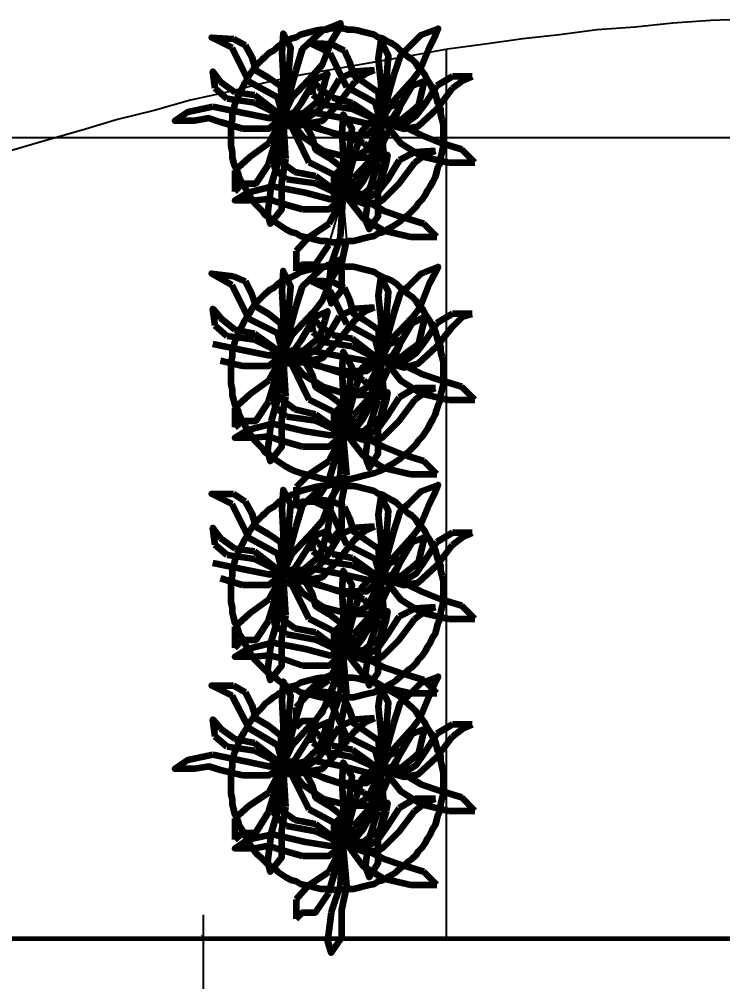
# Model space of a CAD drawing. Header units: millimetres. Extents: x 2273 to 2522, y 1034 to 1187.
# Drawn here: x 2486.385 to 2487.972, y 1097.873 to 1100.044 of the extents above; entities that cross this region are included whole.
import ezdxf

# ---------------------------------------------------------------- set-up
doc = ezdxf.new("R2010")
doc.units = ezdxf.units.MM
doc.linetypes.add('DASHED', pattern=[19.05, 12.7, -6.35])
doc.layers.add('COTA', color=8, linetype='Continuous')
doc.layers.add('LAYER8', color=8, linetype='Continuous')
doc.layers.add('PAREDES', color=4, linetype='Continuous', lineweight=100)
doc.styles.add('Romans', font='romans.shx')
doc.dimstyles.new('COTA50', dxfattribs={"dimtxt": 0.17, "dimasz": 0.01, "dimexe": 0.05, "dimexo": 0.95, "dimgap": 0.1, "dimtad": 1, "dimzin": 4, "dimdsep": 46, "dimtxsty": 'Romans', "dimblk": 'ARCHTICK', "dimcen": -0.3, "dimdle": 0.05, "dimse1": 1, "dimse2": 1, "dimclrd": 2, "dimclre": 3, "dimclrt": 3, "dimadec": 0, "dimazin": 0, "dimtfac": 1, "dimtix": 1, "dimtmove": 2, "dimatfit": 1, "dimldrblk": 'USERTICK', "dimfxl": 0.05, "dimtolj": 1, "dimtzin": 4, "dimlwd": -1, "dimarcsym": 0})

# ---------------------------------------------------------------- blocks, each defined once
blk = doc.blocks.new('JYUT')
at = {"layer": 'PAREDES', "color": 0, "linetype": 'Continuous'}
for points in [[(74.6387, 144.4333), (74.6534, 144.4804), (74.6681, 144.4951), (74.7005, 144.5245), (74.7387, 144.5392), (74.7358, 144.5275), (74.7181, 144.498), (74.6975, 144.4451), (74.677, 144.4216)], [(74.7299, 144.5275), (74.7181, 144.5275), (74.7064, 144.5245), (74.6946, 144.5245), (74.6828, 144.5216), (74.6711, 144.5186), (74.6593, 144.5157), (74.6475, 144.5127), (74.6387, 144.5069), (74.627, 144.5039), (74.6152, 144.498), (74.6064, 144.4922), (74.5975, 144.4863), (74.5887, 144.4775), (74.577, 144.4716), (74.5681, 144.4627), (74.5623, 144.4569), (74.5534, 144.448), (74.5446, 144.4392), (74.5387, 144.4304), (74.5328, 144.4216), (74.527, 144.4098), (74.5211, 144.401), (74.5152, 144.3892), (74.5093, 144.3804), (74.5064, 144.3686), (74.5005, 144.3569), (74.4975, 144.3451), (74.4946, 144.3333), (74.4946, 144.3216), (74.4917, 144.3098), (74.4917, 144.298), (74.4917, 144.2863), (74.4917, 144.2745), (74.4917, 144.2627), (74.4946, 144.248), (74.4946, 144.2363), (74.4975, 144.2245), (74.5005, 144.2157), (74.5064, 144.2039), (74.5093, 144.1922), (74.5152, 144.1804), (74.5211, 144.1716), (74.527, 144.1627), (74.5328, 144.151), (74.5387, 144.1422), (74.5446, 144.1333), (74.5534, 144.1245), (74.5623, 144.1157), (74.5681, 144.1069), (74.577, 144.101), (74.5887, 144.0922), (74.5975, 144.0863), (74.6064, 144.0804), (74.6152, 144.0745), (74.627, 144.0686), (74.6387, 144.0657), (74.6475, 144.0598), (74.6593, 144.0569), (74.6711, 144.0539), (74.6828, 144.051), (74.6946, 144.048), (74.7064, 144.048), (74.7181, 144.0451), (74.7299, 144.0451), (74.7446, 144.0451), (74.7564, 144.048), (74.7681, 144.048), (74.7799, 144.051), (74.7917, 144.0539), (74.8034, 144.0569), (74.8152, 144.0598), (74.824, 144.0657), (74.8358, 144.0686), (74.8446, 144.0745), (74.8564, 144.0804), (74.8652, 144.0863), (74.874, 144.0922), (74.8828, 144.101), (74.8917, 144.1069), (74.9005, 144.1157), (74.9093, 144.1245), (74.9152, 144.1333), (74.924, 144.1422), (74.9299, 144.151), (74.9358, 144.1627), (74.9417, 144.1716), (74.9475, 144.1804), (74.9534, 144.1922), (74.9564, 144.2039), (74.9593, 144.2157), (74.9652, 144.2245), (74.9652, 144.2363), (74.9681, 144.248), (74.9711, 144.2627), (74.9711, 144.2745), (74.9711, 144.2863), (74.9711, 144.298), (74.9711, 144.3098), (74.9681, 144.3216), (74.9652, 144.3333), (74.9652, 144.3451), (74.9593, 144.3569), (74.9564, 144.3686), (74.9534, 144.3804), (74.9475, 144.3892), (74.9417, 144.401), (74.9358, 144.4098), (74.9299, 144.4216), (74.924, 144.4304), (74.9152, 144.4392), (74.9093, 144.448), (74.9005, 144.4569), (74.8917, 144.4627), (74.8828, 144.4716), (74.874, 144.4775), (74.8652, 144.4863), (74.8564, 144.4922), (74.8446, 144.498), (74.8358, 144.5039), (74.824, 144.5069), (74.8152, 144.5127), (74.8034, 144.5157), (74.7917, 144.5186), (74.7799, 144.5216), (74.7681, 144.5245), (74.7564, 144.5245), (74.7446, 144.5275), (74.7299, 144.5275)], [(74.6211, 144.4127), (74.627, 144.4833), (74.6093, 144.5157), (74.6064, 144.4745), (74.6093, 144.4157)], [(74.8593, 144.4216), (74.874, 144.4657), (74.8917, 144.4833), (74.9211, 144.5127), (74.9593, 144.5275), (74.9534, 144.5127), (74.9387, 144.4833), (74.9181, 144.4333), (74.9005, 144.4098)], [(74.4946, 144.4833), (74.4475, 144.5069), (74.4975, 144.5039)], [(74.4975, 144.5039), (74.524, 144.4892)], [(74.7152, 144.4716), (74.6681, 144.4951), (74.7181, 144.4922)], [(74.8417, 144.401), (74.8475, 144.4657), (74.8299, 144.501), (74.824, 144.4598), (74.8299, 144.401)], [(74.5328, 144.4069), (74.4946, 144.4833)], [(74.524, 144.4892), (74.5387, 144.4627), (74.5475, 144.4333), (74.577, 144.4157)], [(74.7181, 144.4922), (74.7475, 144.4775)], [(74.7475, 144.4775), (74.7593, 144.451), (74.7681, 144.4216), (74.7946, 144.4039)], [(74.7534, 144.3951), (74.7152, 144.4716)], [(74.4564, 144.3922), (74.4505, 144.4304), (74.4681, 144.4069)], [(74.6093, 144.3275), (74.6387, 144.4333)], [(74.7711, 144.4304), (74.7358, 144.4127)], [(74.8152, 144.4333), (74.7711, 144.4304)], [(74.7946, 144.4245), (74.8152, 144.4333)], [(74.4681, 144.4069), (74.5005, 144.3833)], [(74.5446, 144.3775), (74.6093, 144.3275), (74.5975, 144.3716), (74.5328, 144.4069)], [(74.577, 144.4157), (74.6034, 144.398)], [(74.6093, 144.4157), (74.6093, 144.3275), (74.6211, 144.4127)], [(74.6093, 144.3275), (74.6358, 144.3392), (74.6505, 144.3598), (74.6828, 144.4127)], [(74.7034, 144.4069), (74.6917, 144.3657), (74.674, 144.351), (74.6564, 144.3363), (74.6093, 144.3275), (74.6623, 144.3127), (74.6975, 144.3186), (74.7358, 144.3598), (74.7711, 144.4069)], [(74.7358, 144.4127), (74.7093, 144.3686), (74.6887, 144.3422), (74.6564, 144.3186), (74.6211, 144.3245), (74.6534, 144.2833), (74.7005, 144.251)], [(74.677, 144.4216), (74.6299, 144.3716)], [(74.677, 144.3775), (74.6711, 144.4157), (74.6887, 144.3951)], [(74.6828, 144.4127), (74.7093, 144.4245), (74.7034, 144.4069)], [(74.7711, 144.4069), (74.7946, 144.4245)], [(74.8299, 144.3157), (74.8593, 144.4216)], [(74.9005, 144.4098), (74.8534, 144.3569)], [(74.9005, 144.398), (74.9299, 144.4098), (74.924, 144.3922)], [(74.9917, 144.4186), (74.9564, 144.398)], [(75.0358, 144.4186), (74.9917, 144.4186)], [(74.9917, 144.3922), (75.0152, 144.4098)], [(75.0152, 144.4098), (75.0358, 144.4186)], [(74.4828, 144.3686), (74.4564, 144.3922)], [(74.6034, 144.398), (74.6093, 144.3275), (74.6299, 144.3716)], [(74.6887, 144.3951), (74.7211, 144.3716)], [(74.7652, 144.3598), (74.8299, 144.3157), (74.8181, 144.3598), (74.7534, 144.3951)], [(74.7946, 144.4039), (74.824, 144.3833)], [(74.8299, 144.401), (74.8299, 144.3157), (74.8417, 144.401)], [(74.8299, 144.3157), (74.8564, 144.3245), (74.8711, 144.348), (74.9005, 144.398)], [(74.924, 144.3922), (74.9152, 144.3539), (74.8946, 144.3363), (74.877, 144.3216), (74.8299, 144.3157), (74.8828, 144.301), (74.9152, 144.3069), (74.9564, 144.3451), (74.9917, 144.3922)], [(74.9564, 144.398), (74.9299, 144.3569), (74.9093, 144.3304), (74.877, 144.3069), (74.8417, 144.3098), (74.874, 144.2686), (74.9211, 144.2392)], [(74.8858, 144.3922), (74.8858, 144.3922)], [(74.5446, 144.3598), (74.4828, 144.3686)], [(74.5005, 144.3833), (74.5446, 144.3775)], [(74.7034, 144.3539), (74.677, 144.3775)], [(74.7211, 144.3716), (74.7652, 144.3598)], [(74.824, 144.3833), (74.8299, 144.3157), (74.8534, 144.3569)], [(74.4681, 144.3157), (74.4417, 144.3245), (74.4093, 144.3186), (74.3652, 144.3186), (74.3946, 144.3392), (74.4505, 144.351)], [(74.4005, 144.3451), (74.4005, 144.3451)], [(74.4505, 144.351), (74.524, 144.3363)], [(74.524, 144.3363), (74.5799, 144.3245), (74.6093, 144.3275), (74.5446, 144.3598)], [(74.5446, 144.3539), (74.5446, 144.3539)], [(74.7652, 144.3451), (74.7034, 144.3539)], [(74.7475, 144.3245), (74.8005, 144.3127), (74.8299, 144.3157), (74.7652, 144.3451)], [(74.774, 144.2539), (74.7887, 144.298), (74.8064, 144.3157), (74.8358, 144.3451), (74.874, 144.3598), (74.8711, 144.3451), (74.8564, 144.3157), (74.8328, 144.2657), (74.8152, 144.2392)], [(74.9387, 144.3539), (74.9387, 144.3539)], [(74.5152, 144.3216), (74.5152, 144.3216)], [(74.6093, 144.3275), (74.577, 144.301), (74.5181, 144.301)], [(74.577, 144.2216), (74.6093, 144.3275)], [(74.6005, 144.2363), (74.6093, 144.3275), (74.577, 144.2686)], [(74.6299, 144.3039), (74.5828, 144.3275), (74.6328, 144.3245)], [(74.6887, 144.301), (74.6623, 144.3098), (74.6299, 144.3069), (74.5858, 144.3069), (74.6152, 144.3245), (74.6711, 144.3392)], [(74.6152, 144.2333), (74.6093, 144.3275)], [(74.6328, 144.3245), (74.6593, 144.3098)], [(74.6711, 144.3392), (74.7475, 144.3245)], [(74.7564, 144.2333), (74.7652, 144.301), (74.7446, 144.3333), (74.7417, 144.2922), (74.7446, 144.2333)], [(74.8475, 144.3245), (74.8475, 144.3245)], [(74.9093, 144.3392), (74.9093, 144.3392)], [(74.5181, 144.301), (74.4681, 144.3157)], [(74.6681, 144.2245), (74.6299, 144.3039)], [(74.6593, 144.3098), (74.674, 144.2833), (74.6828, 144.2539), (74.7123, 144.2363)], [(74.7446, 144.2833), (74.7005, 144.298), (74.6681, 144.3127)], [(74.7387, 144.2863), (74.6887, 144.301)], [(74.8299, 144.3157), (74.7975, 144.2863), (74.7387, 144.2863)], [(74.8005, 144.2098), (74.8299, 144.3157)], [(74.824, 144.2245), (74.8299, 144.3157), (74.8005, 144.2539)], [(74.8387, 144.2216), (74.8299, 144.3157)], [(74.9652, 144.2686), (74.9211, 144.2863), (74.8917, 144.301)], [(74.9328, 144.3186), (74.9328, 144.3186)], [(74.7917, 144.2686), (74.7446, 144.2833)], [(74.577, 144.2686), (74.5328, 144.2363)], [(74.8211, 144.2363), (74.7917, 144.2686)], [(75.0123, 144.2539), (74.9652, 144.2686)], [(74.5328, 144.2363), (74.5005, 144.2069)], [(74.5828, 144.1745), (74.574, 144.1098), (74.5799, 144.0863), (74.6064, 144.1186), (74.6064, 144.1804), (74.6152, 144.2333)], [(74.6005, 144.2363), (74.5828, 144.1745)], [(74.5917, 144.2098), (74.5858, 144.248), (74.6034, 144.2275)], [(74.7005, 144.251), (74.7593, 144.2363)], [(74.7123, 144.2363), (74.7387, 144.2157)], [(74.7358, 144.2333), (74.7358, 144.2333)], [(74.7446, 144.148), (74.774, 144.2539)], [(74.7446, 144.2333), (74.7446, 144.148), (74.7564, 144.2333)], [(74.8005, 144.2539), (74.7534, 144.2245)], [(74.7593, 144.2363), (74.8211, 144.2363)], [(74.8152, 144.2392), (74.7681, 144.1892)], [(74.8181, 144.2304), (74.8446, 144.2422), (74.8417, 144.2245)], [(74.9064, 144.248), (74.8711, 144.2304)], [(74.9534, 144.251), (74.9064, 144.248)], [(74.9064, 144.2245), (74.9299, 144.2422)], [(74.9211, 144.2392), (74.9828, 144.2245)], [(74.9299, 144.2422), (74.9534, 144.251)], [(74.9623, 144.2392), (74.9623, 144.2392)], [(75.0417, 144.2245), (75.0123, 144.2539)], [(74.5005, 144.1598), (74.5181, 144.1775), (74.5475, 144.1775), (74.577, 144.2216)], [(74.527, 144.2275), (74.527, 144.2275)], [(74.6034, 144.2275), (74.6358, 144.2039)], [(74.6828, 144.1951), (74.7446, 144.148), (74.7328, 144.1922), (74.6681, 144.2245)], [(74.7534, 144.2245), (74.724, 144.1951)], [(74.7387, 144.2157), (74.7446, 144.148), (74.7681, 144.1892)], [(74.7446, 144.148), (74.7711, 144.1569), (74.7887, 144.1804), (74.8181, 144.2304)], [(74.8417, 144.2245), (74.8299, 144.1833), (74.8093, 144.1686), (74.7917, 144.1539), (74.7446, 144.148), (74.7975, 144.1304), (74.8328, 144.1392), (74.8711, 144.1775), (74.9064, 144.2245)], [(74.8711, 144.2304), (74.8446, 144.1863), (74.824, 144.1598), (74.7946, 144.1392), (74.7564, 144.1422), (74.7887, 144.101), (74.8358, 144.0716)], [(74.7917, 144.2186), (74.7917, 144.2186)], [(74.8034, 144.1627), (74.7946, 144.0951), (74.8034, 144.0745), (74.824, 144.1039), (74.824, 144.1657), (74.8387, 144.2216)], [(74.824, 144.2245), (74.8034, 144.1627)], [(74.8593, 144.2245), (74.8593, 144.2245)], [(74.9828, 144.2245), (75.0417, 144.2245)], [(74.5005, 144.2069), (74.5005, 144.1598)], [(74.5505, 144.2069), (74.5505, 144.2069)], [(74.6181, 144.1863), (74.5917, 144.2098)], [(74.6211, 144.1951), (74.6211, 144.1951)], [(74.6358, 144.2039), (74.6828, 144.1951)], [(74.677, 144.1951), (74.677, 144.1951)], [(74.724, 144.148), (74.7387, 144.1627), (74.7681, 144.1627), (74.8005, 144.2098)], [(74.724, 144.1951), (74.724, 144.148)], [(74.6034, 144.1333), (74.577, 144.1422), (74.5446, 144.1392), (74.5005, 144.1392), (74.5299, 144.1569), (74.5858, 144.1716)], [(74.5152, 144.1804), (74.5152, 144.1804)], [(74.5858, 144.1716), (74.6593, 144.1569)], [(74.6828, 144.1775), (74.6181, 144.1863)], [(74.6593, 144.1569), (74.7152, 144.1422), (74.7446, 144.148), (74.6828, 144.1775)], [(74.7446, 144.148), (74.7123, 144.1186), (74.6534, 144.1186)], [(74.7387, 144.0569), (74.7446, 144.148), (74.7123, 144.0863)], [(74.6534, 144.1186), (74.6034, 144.1333)], [(74.8799, 144.101), (74.8358, 144.1157), (74.8064, 144.1333)], [(74.7123, 144.0863), (74.6681, 144.0569)], [(74.927, 144.0863), (74.8799, 144.101)], [(74.9564, 144.0569), (74.927, 144.0863)], [(74.8358, 144.0716), (74.8975, 144.0569)], [(74.8564, 144.0804), (74.8564, 144.0804)], [(74.6681, 144.0569), (74.6387, 144.0245)], [(74.6387, 143.9804), (74.6534, 143.9951), (74.6828, 143.9951), (74.7123, 144.0392)], [(74.7181, 143.9951), (74.7093, 143.9304), (74.7181, 143.9069), (74.7417, 143.9363), (74.7417, 143.998), (74.7534, 144.051)], [(74.7387, 144.0569), (74.7181, 143.9951)], [(74.8975, 144.0569), (74.9564, 144.0569)], [(74.6387, 144.0245), (74.6387, 143.9804)], [(74.6387, 143.901), (74.6534, 143.9451), (74.6681, 143.9598), (74.7005, 143.9892), (74.7387, 144.0069), (74.7358, 143.9922), (74.7181, 143.9627), (74.6975, 143.9127), (74.677, 143.8863)], [(74.4946, 143.948), (74.4475, 143.9745), (74.4975, 143.9686)], [(74.7299, 143.9892), (74.7181, 143.9892), (74.7064, 143.9892), (74.6946, 143.9892), (74.6828, 143.9863), (74.6711, 143.9833), (74.6593, 143.9804), (74.6475, 143.9775), (74.6387, 143.9716), (74.627, 143.9657), (74.6152, 143.9627), (74.6064, 143.9569), (74.5975, 143.951), (74.5887, 143.9422), (74.577, 143.9363), (74.5681, 143.9275), (74.5623, 143.9216), (74.5534, 143.9127), (74.5446, 143.9039), (74.5387, 143.8951), (74.5328, 143.8833), (74.527, 143.8745), (74.5211, 143.8657), (74.5152, 143.8539), (74.5093, 143.8451), (74.5064, 143.8333), (74.5005, 143.8216), (74.4975, 143.8098), (74.4946, 143.798), (74.4946, 143.7863), (74.4917, 143.7745), (74.4917, 143.7627), (74.4917, 143.751), (74.4917, 143.7392), (74.4917, 143.7245), (74.4946, 143.7127), (74.4946, 143.701), (74.4975, 143.6892), (74.5005, 143.6775), (74.5064, 143.6686), (74.5093, 143.6569), (74.5152, 143.6451), (74.5211, 143.6363), (74.527, 143.6245), (74.5328, 143.6157), (74.5387, 143.6069), (74.5446, 143.598), (74.5534, 143.5892), (74.5623, 143.5804), (74.5681, 143.5716), (74.577, 143.5657), (74.5887, 143.5569), (74.5975, 143.551), (74.6064, 143.5451), (74.6152, 143.5392), (74.627, 143.5333), (74.6387, 143.5275), (74.6475, 143.5245), (74.6593, 143.5216), (74.6711, 143.5186), (74.6828, 143.5157), (74.6946, 143.5127), (74.7064, 143.5098), (74.7181, 143.5098), (74.7299, 143.5098), (74.7446, 143.5098), (74.7564, 143.5098), (74.7681, 143.5127), (74.7799, 143.5157), (74.7917, 143.5186), (74.8034, 143.5216), (74.8152, 143.5245), (74.824, 143.5275), (74.8358, 143.5333), (74.8446, 143.5392), (74.8564, 143.5451), (74.8652, 143.551), (74.874, 143.5569), (74.8828, 143.5657), (74.8917, 143.5716), (74.9005, 143.5804), (74.9093, 143.5892), (74.9152, 143.598), (74.924, 143.6069), (74.9299, 143.6157), (74.9358, 143.6245), (74.9417, 143.6363), (74.9475, 143.6451), (74.9534, 143.6569), (74.9564, 143.6686), (74.9593, 143.6775), (74.9652, 143.6892), (74.9652, 143.701), (74.9681, 143.7127), (74.9711, 143.7245), (74.9711, 143.7392), (74.9711, 143.751), (74.9711, 143.7627), (74.9711, 143.7745), (74.9681, 143.7863), (74.9652, 143.798), (74.9652, 143.8098), (74.9593, 143.8216), (74.9564, 143.8333), (74.9534, 143.8451), (74.9475, 143.8539), (74.9417, 143.8657), (74.9358, 143.8745), (74.9299, 143.8833), (74.924, 143.8951), (74.9152, 143.9039), (74.9093, 143.9127), (74.9005, 143.9216), (74.8917, 143.9275), (74.8828, 143.9363), (74.874, 143.9422), (74.8652, 143.951), (74.8564, 143.9569), (74.8446, 143.9627), (74.8358, 143.9657), (74.824, 143.9716), (74.8152, 143.9775), (74.8034, 143.9804), (74.7917, 143.9833), (74.7799, 143.9863), (74.7681, 143.9892), (74.7564, 143.9892), (74.7446, 143.9892), (74.7299, 143.9892)], [(74.6211, 143.8775), (74.627, 143.9451), (74.6093, 143.9804), (74.6064, 143.9363), (74.6093, 143.8804)], [(74.8593, 143.8833), (74.874, 143.9304), (74.8917, 143.9451), (74.9211, 143.9745), (74.9593, 143.9892), (74.9534, 143.9775), (74.9387, 143.951), (74.9181, 143.898), (74.9005, 143.8745)], [(74.4975, 143.9686), (74.524, 143.9569)], [(74.524, 143.9569), (74.5387, 143.9275), (74.5475, 143.901), (74.577, 143.8833)], [(74.7152, 143.9363), (74.6681, 143.9598), (74.7181, 143.9569)], [(74.6858, 143.951), (74.6858, 143.951)], [(74.7181, 143.9569), (74.7475, 143.9422)], [(74.8417, 143.8657), (74.8475, 143.9333), (74.8299, 143.9686), (74.824, 143.9245), (74.8299, 143.8686)], [(74.5328, 143.8716), (74.4946, 143.948)], [(74.7534, 143.8598), (74.7152, 143.9363)], [(74.7475, 143.9422), (74.7593, 143.9157), (74.7681, 143.8833), (74.7946, 143.8686)], [(74.8417, 143.9157), (74.8417, 143.9157)], [(74.977, 143.9127), (74.977, 143.9127)], [(74.4564, 143.8569), (74.4505, 143.8951), (74.4681, 143.8745)], [(74.6093, 143.7922), (74.6387, 143.901)], [(74.677, 143.8863), (74.6299, 143.8363)], [(74.6828, 143.8775), (74.7093, 143.8892), (74.7034, 143.8686)], [(74.7711, 143.8951), (74.7358, 143.8775)], [(74.8152, 143.898), (74.7711, 143.8951)], [(74.7711, 143.8686), (74.7946, 143.8892)], [(74.7946, 143.8892), (74.8152, 143.898)], [(74.9093, 143.9039), (74.9093, 143.9039)], [(74.4681, 143.8745), (74.5005, 143.848)], [(74.5446, 143.8392), (74.6093, 143.7922), (74.5975, 143.8392), (74.5328, 143.8716)], [(74.577, 143.8833), (74.6034, 143.8627)], [(74.6093, 143.8804), (74.6093, 143.7922), (74.6211, 143.8775)], [(74.6093, 143.7922), (74.6358, 143.8039), (74.6505, 143.8245), (74.6828, 143.8775)], [(74.7034, 143.8686), (74.6917, 143.8304), (74.674, 143.8157), (74.6564, 143.801), (74.6093, 143.7922), (74.6623, 143.7775), (74.6975, 143.7833), (74.7358, 143.8245), (74.7711, 143.8686)], [(74.7358, 143.8775), (74.7093, 143.8333), (74.6887, 143.8069), (74.6564, 143.7833), (74.6211, 143.7863), (74.6534, 143.748), (74.7005, 143.7186)], [(74.6328, 143.8686), (74.6328, 143.8686)], [(74.677, 143.8422), (74.6711, 143.8804), (74.6887, 143.8598)], [(74.7358, 143.8804), (74.7358, 143.8804)], [(74.7946, 143.8686), (74.824, 143.848)], [(74.8299, 143.7775), (74.8593, 143.8833)], [(74.8299, 143.8686), (74.8299, 143.7775), (74.8417, 143.8657)], [(74.9005, 143.8745), (74.8534, 143.8245)], [(74.9005, 143.8627), (74.9299, 143.8775), (74.924, 143.8539)], [(74.9211, 143.8686), (74.9211, 143.8686)], [(74.9917, 143.8833), (74.9564, 143.8627)], [(75.0358, 143.8833), (74.9917, 143.8833)], [(74.9917, 143.8539), (75.0152, 143.8775)], [(75.0152, 143.8775), (75.0358, 143.8833)], [(74.4828, 143.8333), (74.4564, 143.8569)], [(74.5005, 143.848), (74.5446, 143.8392)], [(74.5681, 143.8598), (74.5681, 143.8598)], [(74.6034, 143.8627), (74.6093, 143.7922), (74.6299, 143.8363)], [(74.7034, 143.8186), (74.677, 143.8422)], [(74.6887, 143.8598), (74.7211, 143.8363)], [(74.7652, 143.8275), (74.8299, 143.7775), (74.8181, 143.8245), (74.7534, 143.8598)], [(74.824, 143.848), (74.8299, 143.7775), (74.8534, 143.8245)], [(74.8299, 143.7775), (74.8564, 143.7892), (74.8711, 143.8127), (74.9005, 143.8627)], [(74.924, 143.8539), (74.9152, 143.8157), (74.8946, 143.801), (74.877, 143.7863), (74.8299, 143.7775), (74.8828, 143.7627), (74.9152, 143.7716), (74.9564, 143.8098), (74.9917, 143.8539)], [(74.9564, 143.8627), (74.9299, 143.8216), (74.9093, 143.7951), (74.877, 143.7716), (74.8417, 143.7745), (74.874, 143.7333), (74.9211, 143.7039)], [(74.5446, 143.8245), (74.4828, 143.8333)], [(74.524, 143.801), (74.5799, 143.7892), (74.6093, 143.7922), (74.5446, 143.8245)], [(74.5328, 143.8304), (74.5328, 143.8304)], [(74.7211, 143.8363), (74.7652, 143.8275)], [(74.774, 143.7186), (74.7887, 143.7627), (74.8064, 143.7775), (74.8358, 143.8098), (74.874, 143.8245), (74.8711, 143.8098), (74.8564, 143.7804), (74.8328, 143.7304), (74.8152, 143.7069)], [(74.8652, 143.8363), (74.8652, 143.8363)], [(74.4505, 143.8157), (74.524, 143.801)], [(74.6887, 143.7657), (74.6623, 143.7745), (74.6299, 143.7716), (74.5858, 143.7716), (74.6152, 143.7892), (74.6711, 143.801)], [(74.6711, 143.801), (74.7475, 143.7863)], [(74.7652, 143.8098), (74.7034, 143.8186)], [(74.7475, 143.7863), (74.8005, 143.7775), (74.8299, 143.7775), (74.7652, 143.8098)], [(74.5181, 143.7657), (74.4681, 143.7775)], [(74.6093, 143.7922), (74.577, 143.7657), (74.5181, 143.7657)], [(74.577, 143.6863), (74.6093, 143.7922)], [(74.6005, 143.7039), (74.6093, 143.7922), (74.577, 143.7333)], [(74.6299, 143.7686), (74.5828, 143.7922), (74.6328, 143.7892)], [(74.6152, 143.698), (74.6093, 143.7922)], [(74.6328, 143.7892), (74.6593, 143.7745)], [(74.7446, 143.748), (74.7005, 143.7627), (74.6681, 143.7775)], [(74.8299, 143.7775), (74.7975, 143.7539), (74.7387, 143.7539)], [(74.7564, 143.698), (74.7652, 143.7627), (74.7446, 143.798), (74.7417, 143.7569), (74.7446, 143.698)], [(74.8005, 143.6716), (74.8299, 143.7775)], [(74.824, 143.6892), (74.8299, 143.7775), (74.8005, 143.7186)], [(74.8387, 143.6863), (74.8299, 143.7775)], [(74.5387, 143.7569), (74.5387, 143.7569)], [(74.6681, 143.6892), (74.6299, 143.7686)], [(74.6593, 143.7745), (74.674, 143.748), (74.6828, 143.7186), (74.7123, 143.701)], [(74.7387, 143.7539), (74.6887, 143.7657)], [(74.9652, 143.7333), (74.9211, 143.748), (74.8917, 143.7627)], [(74.6975, 143.7539), (74.6975, 143.7539)], [(74.7917, 143.7333), (74.7446, 143.748)], [(74.577, 143.7333), (74.5328, 143.701)], [(74.5917, 143.6745), (74.5858, 143.7127), (74.6034, 143.6922)], [(74.7005, 143.7186), (74.7593, 143.701)], [(74.7446, 143.6127), (74.774, 143.7186)], [(74.7505, 143.7186), (74.7505, 143.7186)], [(74.8005, 143.7186), (74.7534, 143.6892)], [(74.8211, 143.701), (74.7917, 143.7333)], [(74.9064, 143.7157), (74.8711, 143.6951)], [(74.9534, 143.7157), (74.9064, 143.7157)], [(74.9299, 143.7069), (74.9534, 143.7157)], [(75.0123, 143.7186), (74.9652, 143.7333)], [(75.0417, 143.6892), (75.0123, 143.7186)], [(74.5328, 143.701), (74.5005, 143.6716)], [(74.5828, 143.6422), (74.574, 143.5745), (74.5799, 143.551), (74.6064, 143.5833), (74.6064, 143.6451), (74.6152, 143.698)], [(74.6005, 143.7039), (74.5828, 143.6422)], [(74.6034, 143.6922), (74.6358, 143.6686)], [(74.6946, 143.7039), (74.6946, 143.7039)], [(74.7123, 143.701), (74.7387, 143.6804)], [(74.7446, 143.698), (74.7446, 143.6127), (74.7564, 143.698)], [(74.7446, 143.6127), (74.7711, 143.6216), (74.7887, 143.6451), (74.8181, 143.6951)], [(74.8711, 143.6951), (74.8446, 143.6539), (74.824, 143.6245), (74.7946, 143.6039), (74.7564, 143.6069), (74.7887, 143.5657), (74.8358, 143.5363)], [(74.7593, 143.701), (74.8211, 143.701)], [(74.8152, 143.7069), (74.7681, 143.6539)], [(74.8181, 143.6951), (74.8446, 143.7069), (74.8417, 143.6892)], [(74.9064, 143.6892), (74.9299, 143.7069)], [(74.9211, 143.7039), (74.9828, 143.6892)], [(74.5005, 143.6275), (74.5181, 143.6422), (74.5475, 143.6422), (74.577, 143.6863)], [(74.5005, 143.6716), (74.5005, 143.6275)], [(74.6181, 143.651), (74.5917, 143.6745)], [(74.6358, 143.6686), (74.6828, 143.6569)], [(74.6828, 143.6569), (74.7446, 143.6127), (74.7328, 143.6569), (74.6681, 143.6892)], [(74.7534, 143.6892), (74.724, 143.6569)], [(74.724, 143.6127), (74.7387, 143.6275), (74.7681, 143.6275), (74.8005, 143.6716)], [(74.7387, 143.6804), (74.7446, 143.6127), (74.7681, 143.6539)], [(74.8417, 143.6892), (74.8299, 143.651), (74.8093, 143.6333), (74.7917, 143.6186), (74.7446, 143.6127), (74.7975, 143.598), (74.8328, 143.6039), (74.8711, 143.6422), (74.9064, 143.6892)], [(74.8034, 143.6275), (74.7946, 143.5598), (74.8034, 143.5363), (74.824, 143.5686), (74.824, 143.6304), (74.8387, 143.6863)], [(74.824, 143.6892), (74.8034, 143.6275)], [(74.9828, 143.6892), (75.0417, 143.6892)], [(74.6828, 143.6422), (74.6181, 143.651)], [(74.724, 143.6569), (74.724, 143.6127)], [(74.6034, 143.598), (74.577, 143.6069), (74.5446, 143.6039), (74.5005, 143.6039), (74.5299, 143.6216), (74.5858, 143.6363)], [(74.5858, 143.6363), (74.6593, 143.6186)], [(74.6593, 143.6186), (74.7152, 143.6098), (74.7446, 143.6127), (74.6828, 143.6422)], [(74.6652, 143.6392), (74.6652, 143.6392)], [(74.7446, 143.6127), (74.7123, 143.5833), (74.6534, 143.5833)], [(74.6887, 143.6186), (74.6887, 143.6186)], [(74.7123, 143.5069), (74.7446, 143.6127)], [(74.7387, 143.5216), (74.7446, 143.6127), (74.7123, 143.551)], [(74.7534, 143.5186), (74.7446, 143.6127)], [(74.5387, 143.5892), (74.5387, 143.5892)], [(74.5475, 143.5951), (74.5475, 143.5951)], [(74.6534, 143.5833), (74.6034, 143.598)], [(74.8799, 143.5657), (74.8358, 143.5833), (74.8064, 143.598)], [(74.927, 143.551), (74.8799, 143.5657)], [(74.7123, 143.551), (74.6681, 143.5216)], [(74.6828, 143.5451), (74.6828, 143.5451)], [(74.7505, 143.5539), (74.7505, 143.5539)], [(74.9564, 143.5216), (74.927, 143.551)], [(74.6681, 143.5216), (74.6387, 143.4922)], [(74.7181, 143.4598), (74.7093, 143.3922), (74.7181, 143.3716), (74.7417, 143.401), (74.7417, 143.4627), (74.7534, 143.5186)], [(74.7387, 143.5216), (74.7181, 143.4598)], [(74.8358, 143.5363), (74.8975, 143.5216)], [(74.8975, 143.5216), (74.9564, 143.5216)], [(74.7299, 143.498), (74.7181, 143.498), (74.7064, 143.4951), (74.6946, 143.4951), (74.6828, 143.4922), (74.6711, 143.4892), (74.6593, 143.4863), (74.6475, 143.4833), (74.6387, 143.4775), (74.627, 143.4745), (74.6152, 143.4686), (74.6064, 143.4627), (74.5975, 143.4569), (74.5887, 143.448), (74.577, 143.4422), (74.5681, 143.4333), (74.5623, 143.4275), (74.5534, 143.4186), (74.5446, 143.4098), (74.5387, 143.401), (74.5328, 143.3922), (74.527, 143.3804), (74.5211, 143.3716), (74.5152, 143.3598), (74.5093, 143.351), (74.5064, 143.3392), (74.5005, 143.3275), (74.4975, 143.3157), (74.4946, 143.3039), (74.4946, 143.2922), (74.4917, 143.2804), (74.4917, 143.2686), (74.4917, 143.2569), (74.4917, 143.2451), (74.4917, 143.2333), (74.4946, 143.2216), (74.4946, 143.2098), (74.4975, 143.198), (74.5005, 143.1863), (74.5064, 143.1745), (74.5093, 143.1627), (74.5152, 143.1539), (74.5211, 143.1422), (74.527, 143.1333), (74.5328, 143.1216), (74.5387, 143.1127), (74.5446, 143.1039), (74.5534, 143.0951), (74.5623, 143.0863), (74.5681, 143.0804), (74.577, 143.0716), (74.5887, 143.0657), (74.5975, 143.0569), (74.6064, 143.051), (74.6152, 143.0451), (74.627, 143.0392), (74.6387, 143.0363), (74.6475, 143.0304), (74.6593, 143.0275), (74.6711, 143.0245), (74.6828, 143.0216), (74.6946, 143.0186), (74.7064, 143.0186), (74.7181, 143.0157), (74.7299, 143.0157), (74.7446, 143.0157), (74.7564, 143.0186), (74.7681, 143.0186), (74.7799, 143.0216), (74.7917, 143.0245), (74.8034, 143.0275), (74.8152, 143.0304), (74.824, 143.0363), (74.8358, 143.0392), (74.8446, 143.0451), (74.8564, 143.051), (74.8652, 143.0569), (74.874, 143.0657), (74.8828, 143.0716), (74.8917, 143.0804), (74.9005, 143.0863), (74.9093, 143.0951), (74.9152, 143.1039), (74.924, 143.1127), (74.9299, 143.1216), (74.9358, 143.1333), (74.9417, 143.1422), (74.9475, 143.1539), (74.9534, 143.1627), (74.9564, 143.1745), (74.9593, 143.1863), (74.9652, 143.198), (74.9652, 143.2098), (74.9681, 143.2216), (74.9711, 143.2333), (74.9711, 143.2451), (74.9711, 143.2569), (74.9711, 143.2686), (74.9711, 143.2804), (74.9681, 143.2922), (74.9652, 143.3039), (74.9652, 143.3157), (74.9593, 143.3275), (74.9564, 143.3392), (74.9534, 143.351), (74.9475, 143.3598), (74.9417, 143.3716), (74.9358, 143.3804), (74.9299, 143.3922), (74.924, 143.401), (74.9152, 143.4098), (74.9093, 143.4186), (74.9005, 143.4275), (74.8917, 143.4333), (74.8828, 143.4422), (74.874, 143.448), (74.8652, 143.4569), (74.8564, 143.4627), (74.8446, 143.4686), (74.8358, 143.4745), (74.824, 143.4775), (74.8152, 143.4833), (74.8034, 143.4863), (74.7917, 143.4892), (74.7799, 143.4922), (74.7681, 143.4951), (74.7564, 143.4951), (74.7446, 143.498), (74.7299, 143.498)], [(74.6387, 143.4039), (74.6534, 143.451), (74.6681, 143.4657), (74.7005, 143.4951), (74.7387, 143.5098), (74.7358, 143.498), (74.7181, 143.4686), (74.6975, 143.4157), (74.677, 143.3922)], [(74.6387, 143.4451), (74.6534, 143.4598), (74.6828, 143.4598), (74.7123, 143.5069)], [(74.8593, 143.3922), (74.874, 143.4392), (74.8917, 143.4539), (74.9211, 143.4833), (74.9593, 143.498), (74.9534, 143.4833), (74.9387, 143.4539), (74.9181, 143.4039), (74.9005, 143.3804)], [(74.4946, 143.4539), (74.4475, 143.4775), (74.4975, 143.4775)], [(74.4975, 143.4775), (74.524, 143.4598)], [(74.6211, 143.3863), (74.627, 143.4539), (74.6093, 143.4863), (74.6064, 143.4451), (74.6093, 143.3863)], [(74.6387, 143.4922), (74.6387, 143.4451)], [(74.5328, 143.3775), (74.4946, 143.4539)], [(74.524, 143.4598), (74.5387, 143.4333), (74.5475, 143.4039), (74.577, 143.3863)], [(74.7152, 143.4422), (74.6681, 143.4657), (74.7181, 143.4627)], [(74.7181, 143.4627), (74.7475, 143.448)], [(74.8417, 143.3716), (74.8475, 143.4392), (74.8299, 143.4716), (74.824, 143.4304), (74.8299, 143.3716)], [(74.7534, 143.3627), (74.7152, 143.4422)], [(74.7475, 143.448), (74.7593, 143.4216), (74.7681, 143.3922), (74.7946, 143.3745)], [(74.4564, 143.3627), (74.4505, 143.401), (74.4681, 143.3775)], [(74.4564, 143.401), (74.4564, 143.401)], [(74.577, 143.3863), (74.6034, 143.3686)], [(74.6093, 143.298), (74.6387, 143.4039)], [(74.6093, 143.3863), (74.6093, 143.298), (74.6211, 143.3863)], [(74.677, 143.3922), (74.6299, 143.3422)], [(74.677, 143.348), (74.6711, 143.3863), (74.6887, 143.3657)], [(74.6828, 143.3833), (74.7093, 143.3951), (74.7034, 143.3745)], [(74.7711, 143.401), (74.7358, 143.3833)], [(74.8152, 143.4039), (74.7711, 143.401)], [(74.7711, 143.3745), (74.7946, 143.3951)], [(74.7946, 143.3951), (74.8152, 143.4039)], [(74.8299, 143.2863), (74.8593, 143.3922)], [(74.8534, 143.401), (74.8534, 143.401)], [(74.927, 143.401), (74.927, 143.401)], [(74.9917, 143.3892), (74.9564, 143.3686)], [(75.0358, 143.3892), (74.9917, 143.3892)], [(75.0152, 143.3804), (75.0358, 143.3892)], [(74.4681, 143.3775), (74.5005, 143.3539)], [(74.5446, 143.348), (74.6093, 143.298), (74.5975, 143.3422), (74.5328, 143.3775)], [(74.6034, 143.3686), (74.6093, 143.298), (74.6299, 143.3422)], [(74.6093, 143.298), (74.6358, 143.3098), (74.6505, 143.3333), (74.6828, 143.3833)], [(74.7034, 143.3745), (74.6917, 143.3363), (74.674, 143.3216), (74.6564, 143.3069), (74.6093, 143.298), (74.6623, 143.2833), (74.6975, 143.2892), (74.7358, 143.3304), (74.7711, 143.3745)], [(74.7358, 143.3833), (74.7093, 143.3392), (74.6887, 143.3127), (74.6564, 143.2892), (74.6211, 143.2951), (74.6534, 143.2539), (74.7005, 143.2216)], [(74.6887, 143.3657), (74.7211, 143.3422)], [(74.7946, 143.3745), (74.824, 143.3539)], [(74.8299, 143.3716), (74.8299, 143.2863), (74.8417, 143.3716)], [(74.8299, 143.2863), (74.8564, 143.2951), (74.8711, 143.3186), (74.9005, 143.3686)], [(74.9564, 143.3686), (74.9299, 143.3275), (74.9093, 143.298), (74.877, 143.2775), (74.8417, 143.2804), (74.874, 143.2392), (74.9211, 143.2098)], [(74.9005, 143.3804), (74.8534, 143.3275)], [(74.9005, 143.3686), (74.9299, 143.3804), (74.924, 143.3627)], [(74.9505, 143.3804), (74.9505, 143.3804)], [(74.9917, 143.3627), (75.0152, 143.3804)], [(74.4828, 143.3392), (74.4564, 143.3627)], [(74.5005, 143.3539), (74.5446, 143.348)], [(74.7034, 143.3245), (74.677, 143.348)], [(74.7652, 143.3333), (74.8299, 143.2863), (74.8181, 143.3304), (74.7534, 143.3627)], [(74.824, 143.3539), (74.8299, 143.2863), (74.8534, 143.3275)], [(74.924, 143.3627), (74.9152, 143.3245), (74.8946, 143.3069), (74.877, 143.2922), (74.8299, 143.2863), (74.8828, 143.2716), (74.9152, 143.2775), (74.9564, 143.3157), (74.9917, 143.3627)], [(74.8799, 143.348), (74.8799, 143.348)], [(74.4505, 143.3216), (74.524, 143.3069)], [(74.5446, 143.3304), (74.4828, 143.3392)], [(74.524, 143.3069), (74.5799, 143.2951), (74.6093, 143.298), (74.5446, 143.3304)], [(74.5475, 143.3422), (74.5475, 143.3422)], [(74.7652, 143.3157), (74.7034, 143.3245)], [(74.7211, 143.3422), (74.7652, 143.3333)], [(74.774, 143.2245), (74.7887, 143.2686), (74.8064, 143.2863), (74.8358, 143.3157), (74.874, 143.3304), (74.8711, 143.3186), (74.8564, 143.2863), (74.8328, 143.2363), (74.8152, 143.2127)], [(74.6887, 143.2716), (74.6623, 143.2804), (74.6299, 143.2775), (74.5858, 143.2775), (74.6152, 143.2951), (74.6711, 143.3098)], [(74.6711, 143.3098), (74.7475, 143.2951)], [(74.7564, 143.2039), (74.7652, 143.2716), (74.7446, 143.3039), (74.7417, 143.2627), (74.7446, 143.2039)], [(74.7475, 143.2951), (74.8005, 143.2833), (74.8299, 143.2863), (74.7652, 143.3157)], [(74.5181, 143.2716), (74.4681, 143.2863)], [(74.6093, 143.298), (74.577, 143.2716), (74.5181, 143.2716)], [(74.5446, 143.2892), (74.5446, 143.2892)], [(74.577, 143.1922), (74.6093, 143.298)], [(74.6005, 143.2069), (74.6093, 143.298), (74.577, 143.2392)], [(74.6299, 143.2716), (74.5828, 143.298), (74.6328, 143.2951)], [(74.6152, 143.2039), (74.6093, 143.298)], [(74.6328, 143.2951), (74.6593, 143.2804)], [(74.6593, 143.2804), (74.674, 143.2539), (74.6828, 143.2245), (74.7123, 143.2069)], [(74.7446, 143.2539), (74.7005, 143.2686), (74.6681, 143.2833)], [(74.8299, 143.2863), (74.7975, 143.2569), (74.7387, 143.2569)], [(74.8005, 143.1804), (74.8299, 143.2863)], [(74.824, 143.1951), (74.8299, 143.2863), (74.8005, 143.2245)], [(74.8387, 143.1922), (74.8299, 143.2863)], [(74.5681, 143.2686), (74.5681, 143.2686)], [(74.6681, 143.1951), (74.6299, 143.2716)], [(74.6505, 143.2775), (74.6505, 143.2775)], [(74.7387, 143.2569), (74.6887, 143.2716)], [(74.9652, 143.2392), (74.9211, 143.2569), (74.8917, 143.2716)], [(74.577, 143.2392), (74.5328, 143.2069)], [(74.7917, 143.2392), (74.7446, 143.2539)], [(74.8211, 143.2069), (74.7917, 143.2392)], [(74.8681, 143.2422), (74.8681, 143.2422)], [(75.0123, 143.2245), (74.9652, 143.2392)], [(74.9711, 143.2539), (74.9711, 143.2539)], [(74.5917, 143.1804), (74.5858, 143.2186), (74.6034, 143.198)], [(74.7005, 143.2216), (74.7593, 143.2069)], [(74.7093, 143.2157), (74.7093, 143.2157)], [(74.7446, 143.1186), (74.774, 143.2245)], [(74.8005, 143.2245), (74.7534, 143.1951)], [(74.8152, 143.2127), (74.7681, 143.1598)], [(74.8034, 143.2333), (74.8034, 143.2333)], [(74.8181, 143.201), (74.8446, 143.2127), (74.8417, 143.1951)], [(74.9064, 143.2186), (74.8711, 143.201)], [(74.9534, 143.2216), (74.9064, 143.2186)], [(74.9064, 143.1951), (74.9299, 143.2127)], [(74.9299, 143.2127), (74.9534, 143.2216)], [(75.0417, 143.1951), (75.0123, 143.2245)], [(74.5328, 143.2069), (74.5005, 143.1775)], [(74.5005, 143.1304), (74.5181, 143.148), (74.5475, 143.148), (74.577, 143.1922)], [(74.524, 143.1951), (74.524, 143.1951)], [(74.5828, 143.1451), (74.574, 143.0804), (74.5799, 143.0569), (74.6064, 143.0892), (74.6064, 143.151), (74.6152, 143.2039)], [(74.6005, 143.2069), (74.5828, 143.1451)], [(74.6034, 143.198), (74.6358, 143.1745)], [(74.6299, 143.2098), (74.6299, 143.2098)], [(74.6828, 143.1657), (74.7446, 143.1186), (74.7328, 143.1627), (74.6681, 143.1951)], [(74.7123, 143.2069), (74.7387, 143.1863)], [(74.7534, 143.1951), (74.724, 143.1657)], [(74.7446, 143.2039), (74.7446, 143.1186), (74.7564, 143.2039)], [(74.7446, 143.1186), (74.7711, 143.1275), (74.7887, 143.151), (74.8181, 143.201)], [(74.8417, 143.1951), (74.8299, 143.1539), (74.8093, 143.1392), (74.7917, 143.1245), (74.7446, 143.1186), (74.7975, 143.101), (74.8328, 143.1098), (74.8711, 143.148), (74.9064, 143.1951)], [(74.8711, 143.201), (74.8446, 143.1598), (74.824, 143.1304), (74.7946, 143.1098), (74.7564, 143.1127), (74.7887, 143.0716), (74.8358, 143.0422)], [(74.7593, 143.2069), (74.8211, 143.2069)], [(74.8034, 143.1333), (74.7946, 143.0686), (74.8034, 143.0451), (74.824, 143.0745), (74.824, 143.1363), (74.8387, 143.1922)], [(74.824, 143.1951), (74.8034, 143.1333)], [(74.9211, 143.2098), (74.9828, 143.1951)], [(74.9828, 143.1951), (75.0417, 143.1951)], [(74.5005, 143.1775), (74.5005, 143.1304)], [(74.6181, 143.1598), (74.5917, 143.1804)], [(74.6358, 143.1745), (74.6828, 143.1657)], [(74.724, 143.1186), (74.7387, 143.1333), (74.7681, 143.1333), (74.8005, 143.1804)], [(74.7387, 143.1863), (74.7446, 143.1186), (74.7681, 143.1598)], [(74.6828, 143.148), (74.6181, 143.1598)], [(74.6593, 143.1275), (74.7152, 143.1127), (74.7446, 143.1186), (74.6828, 143.148)], [(74.6799, 143.1657), (74.6799, 143.1657)], [(74.724, 143.1657), (74.724, 143.1186)], [(74.6034, 143.1069), (74.577, 143.1127), (74.5446, 143.1098), (74.5005, 143.1098), (74.5299, 143.1275), (74.5858, 143.1422)], [(74.5858, 143.1422), (74.6593, 143.1275)], [(74.5064, 143.1157), (74.5064, 143.1157)], [(74.6534, 143.0892), (74.6034, 143.1069)], [(74.7446, 143.1186), (74.7123, 143.0892), (74.6534, 143.0892)], [(74.7123, 143.0098), (74.7446, 143.1186)], [(74.7387, 143.0275), (74.7446, 143.1186), (74.7123, 143.0569)], [(74.7534, 143.0216), (74.7446, 143.1186)], [(74.5564, 143.098), (74.5564, 143.098)], [(74.5593, 143.0833), (74.5593, 143.0833)], [(74.8799, 143.0716), (74.8358, 143.0863), (74.8064, 143.101)], [(74.7299, 143.0657), (74.7181, 143.0657), (74.7064, 143.0627), (74.6946, 143.0627), (74.6828, 143.0598), (74.6711, 143.0569), (74.6593, 143.0539), (74.6475, 143.051), (74.6387, 143.0451), (74.627, 143.0422), (74.6152, 143.0363), (74.6064, 143.0304), (74.5975, 143.0245), (74.5887, 143.0186), (74.577, 143.0098), (74.5681, 143.0039), (74.5623, 142.9951), (74.5534, 142.9863), (74.5446, 142.9775), (74.5387, 142.9686), (74.5328, 142.9598), (74.527, 142.948), (74.5211, 142.9392), (74.5152, 142.9304), (74.5093, 142.9186), (74.5064, 142.9069), (74.5005, 142.8951), (74.4975, 142.8863), (74.4946, 142.8745), (74.4946, 142.8627), (74.4917, 142.848), (74.4917, 142.8363), (74.4917, 142.8245), (74.4917, 142.8127), (74.4917, 142.801), (74.4946, 142.7892), (74.4946, 142.7775), (74.4975, 142.7657), (74.5005, 142.7539), (74.5064, 142.7422), (74.5093, 142.7304), (74.5152, 142.7216), (74.5211, 142.7098), (74.527, 142.701), (74.5328, 142.6892), (74.5387, 142.6804), (74.5446, 142.6716), (74.5534, 142.6627), (74.5623, 142.6539), (74.5681, 142.648), (74.577, 142.6392), (74.5887, 142.6333), (74.5975, 142.6245), (74.6064, 142.6186), (74.6152, 142.6127), (74.627, 142.6069), (74.6387, 142.6039), (74.6475, 142.598), (74.6593, 142.5951), (74.6711, 142.5922), (74.6828, 142.5892), (74.6946, 142.5863), (74.7064, 142.5863), (74.7181, 142.5863), (74.7299, 142.5833), (74.7446, 142.5863), (74.7564, 142.5863), (74.7681, 142.5863), (74.7799, 142.5892), (74.7917, 142.5922), (74.8034, 142.5951), (74.8152, 142.598), (74.824, 142.6039), (74.8358, 142.6069), (74.8446, 142.6127), (74.8564, 142.6186), (74.8652, 142.6245), (74.874, 142.6333), (74.8828, 142.6392), (74.8917, 142.648), (74.9005, 142.6539), (74.9093, 142.6627), (74.9152, 142.6716), (74.924, 142.6804), (74.9299, 142.6892), (74.9358, 142.701), (74.9417, 142.7098), (74.9475, 142.7216), (74.9534, 142.7304), (74.9564, 142.7422), (74.9593, 142.7539), (74.9652, 142.7657), (74.9652, 142.7775), (74.9681, 142.7892), (74.9711, 142.801), (74.9711, 142.8127), (74.9711, 142.8245), (74.9711, 142.8363), (74.9711, 142.848), (74.9681, 142.8627), (74.9652, 142.8745), (74.9652, 142.8863), (74.9593, 142.8951), (74.9564, 142.9069), (74.9534, 142.9186), (74.9475, 142.9304), (74.9417, 142.9392), (74.9358, 142.948), (74.9299, 142.9598), (74.924, 142.9686), (74.9152, 142.9775), (74.9093, 142.9863), (74.9005, 142.9951), (74.8917, 143.0039), (74.8828, 143.0098), (74.874, 143.0186), (74.8652, 143.0245), (74.8564, 143.0304), (74.8446, 143.0363), (74.8358, 143.0422), (74.824, 143.0451), (74.8152, 143.051), (74.8034, 143.0539), (74.7917, 143.0569), (74.7799, 143.0598), (74.7681, 143.0627), (74.7564, 143.0627), (74.7446, 143.0657), (74.7299, 143.0657)], [(74.6387, 142.9716), (74.6534, 143.0186), (74.6681, 143.0333), (74.7005, 143.0627), (74.7387, 143.0775), (74.7358, 143.0657), (74.7181, 143.0363), (74.6975, 142.9833), (74.677, 142.9627)], [(74.8593, 142.9598), (74.874, 143.0069), (74.8917, 143.0216), (74.9211, 143.051), (74.9593, 143.0657), (74.9534, 143.0539), (74.9387, 143.0216), (74.9181, 142.9716), (74.9005, 142.948)], [(74.927, 143.0569), (74.8799, 143.0716)], [(74.4946, 143.0216), (74.4475, 143.0451), (74.4975, 143.0451)], [(74.4975, 143.0451), (74.524, 143.0304)], [(74.6211, 142.9539), (74.627, 143.0216), (74.6093, 143.0539), (74.6064, 143.0127), (74.6093, 142.9539)], [(74.7123, 143.0569), (74.6681, 143.0275)], [(74.8034, 143.051), (74.8034, 143.051)], [(74.8417, 142.9392), (74.8475, 143.0069), (74.8299, 143.0392), (74.824, 142.998), (74.8299, 142.9392)], [(74.8358, 143.0422), (74.8975, 143.0275)], [(74.9564, 143.0275), (74.927, 143.0569)], [(74.5328, 142.948), (74.4946, 143.0216)], [(74.524, 143.0304), (74.5387, 143.001), (74.5475, 142.9716), (74.577, 142.9539)], [(74.6681, 143.0275), (74.6387, 142.9951)], [(74.7152, 143.0098), (74.6681, 143.0333), (74.7181, 143.0304)], [(74.7181, 142.9657), (74.7093, 142.901), (74.7181, 142.8775), (74.7417, 142.9098), (74.7417, 142.9686), (74.7534, 143.0216)], [(74.7181, 143.0304), (74.7475, 143.0157)], [(74.7387, 143.0275), (74.7181, 142.9657)], [(74.827, 143.0304), (74.827, 143.0304)], [(74.8975, 143.0275), (74.9564, 143.0275)], [(74.6387, 142.951), (74.6534, 142.9657), (74.6828, 142.9657), (74.7123, 143.0098)], [(74.7534, 142.9304), (74.7152, 143.0098)], [(74.7475, 143.0157), (74.7593, 142.9892), (74.7681, 142.9598), (74.7946, 142.9422)], [(74.6387, 142.9951), (74.6387, 142.951)], [(74.4564, 142.9304), (74.4505, 142.9686), (74.4681, 142.948)], [(74.577, 142.9539), (74.6034, 142.9333)], [(74.6093, 142.8657), (74.6387, 142.9716)], [(74.6093, 142.9539), (74.6093, 142.8657), (74.6211, 142.9539)], [(74.677, 142.9627), (74.6299, 142.9098)], [(74.677, 142.9157), (74.6711, 142.9539), (74.6887, 142.9333)], [(74.6828, 142.951), (74.7093, 142.9627), (74.7034, 142.9422)], [(74.7181, 142.9686), (74.7181, 142.9686)], [(74.7711, 142.9686), (74.7358, 142.951)], [(74.7505, 142.9598), (74.7505, 142.9598)], [(74.8152, 142.9716), (74.7711, 142.9686)], [(74.7711, 142.9422), (74.7946, 142.9627)], [(74.7946, 142.9627), (74.8152, 142.9716)], [(74.8299, 142.8539), (74.8593, 142.9598)], [(74.9917, 142.9569), (74.9564, 142.9363)], [(75.0358, 142.9569), (74.9917, 142.9569)], [(75.0152, 142.948), (75.0358, 142.9569)], [(74.4828, 142.9069), (74.4564, 142.9304)], [(74.4681, 142.948), (74.5005, 142.9245)], [(74.5446, 142.9157), (74.6093, 142.8657), (74.5975, 142.9098), (74.5328, 142.948)], [(74.6034, 142.9333), (74.6093, 142.8657), (74.6299, 142.9098)], [(74.6093, 142.8657), (74.6358, 142.8775), (74.6505, 142.901), (74.6828, 142.951)], [(74.7034, 142.9422), (74.6917, 142.9039), (74.674, 142.8892), (74.6564, 142.8716), (74.6093, 142.8657), (74.6623, 142.851), (74.6975, 142.8569), (74.7358, 142.898), (74.7711, 142.9422)], [(74.7358, 142.951), (74.7093, 142.9098), (74.6887, 142.8804), (74.6564, 142.8569), (74.6211, 142.8627), (74.6534, 142.8216), (74.7005, 142.7892)], [(74.6887, 142.9333), (74.7211, 142.9098)], [(74.7652, 142.901), (74.8299, 142.8539), (74.8181, 142.898), (74.7534, 142.9304)], [(74.7946, 142.9422), (74.824, 142.9216)], [(74.8299, 142.9392), (74.8299, 142.8539), (74.8417, 142.9392)], [(74.8299, 142.8539), (74.8564, 142.8627), (74.8711, 142.8863), (74.9005, 142.9363)], [(74.924, 142.9304), (74.9152, 142.8922), (74.8946, 142.8745), (74.877, 142.8598), (74.8299, 142.8539), (74.8828, 142.8392), (74.9152, 142.8451), (74.9564, 142.8833), (74.9917, 142.9304)], [(74.9564, 142.9363), (74.9299, 142.8951), (74.9093, 142.8657), (74.877, 142.8451), (74.8417, 142.848), (74.874, 142.8069), (74.9211, 142.7775)], [(74.9005, 142.948), (74.8534, 142.8951)], [(74.9005, 142.9363), (74.9299, 142.948), (74.924, 142.9304)], [(74.9917, 142.9304), (75.0152, 142.948)], [(74.5005, 142.9245), (74.5446, 142.9157)], [(74.7034, 142.8951), (74.677, 142.9157)], [(74.7211, 142.9098), (74.7652, 142.901)], [(74.824, 142.9216), (74.8299, 142.8539), (74.8534, 142.8951)], [(74.9181, 142.9186), (74.9181, 142.9186)], [(74.9387, 142.9275), (74.9387, 142.9275)], [(74.4681, 142.8539), (74.4417, 142.8627), (74.4093, 142.8569), (74.3652, 142.8569), (74.3946, 142.8775), (74.4505, 142.8892)], [(74.4505, 142.8892), (74.524, 142.8745)], [(74.5446, 142.898), (74.4828, 142.9069)], [(74.524, 142.8745), (74.5799, 142.8627), (74.6093, 142.8657), (74.5446, 142.898)], [(74.7652, 142.8833), (74.7034, 142.8951)], [(74.7475, 142.8951), (74.7475, 142.8951)], [(74.774, 142.7922), (74.7887, 142.8363), (74.8064, 142.851), (74.8358, 142.8833), (74.874, 142.898), (74.8711, 142.8863), (74.8564, 142.8569), (74.8328, 142.8039), (74.8152, 142.7804)], [(74.6093, 142.8657), (74.577, 142.8422), (74.5181, 142.8422)], [(74.577, 142.8716), (74.577, 142.8716)], [(74.577, 142.7598), (74.6093, 142.8657)], [(74.6005, 142.7745), (74.6093, 142.8657), (74.577, 142.8039)], [(74.6299, 142.8422), (74.5828, 142.8657), (74.6328, 142.8627)], [(74.6887, 142.8422), (74.6623, 142.848), (74.6299, 142.8451), (74.5858, 142.8451), (74.6152, 142.8627), (74.6711, 142.8775)], [(74.6152, 142.7716), (74.6093, 142.8657)], [(74.6446, 142.8804), (74.6446, 142.8804)], [(74.6711, 142.8775), (74.7475, 142.8627)], [(74.7564, 142.7716), (74.7652, 142.8392), (74.7446, 142.8716), (74.7417, 142.8304), (74.7446, 142.7716)], [(74.7475, 142.8627), (74.8005, 142.848), (74.8299, 142.8539), (74.7652, 142.8833)], [(74.5181, 142.8422), (74.4681, 142.8539)], [(74.5652, 142.8539), (74.5652, 142.8539)], [(74.6328, 142.8627), (74.6593, 142.848)], [(74.6593, 142.848), (74.674, 142.8216), (74.6828, 142.7922), (74.7123, 142.7745)], [(74.7446, 142.8216), (74.7005, 142.8363), (74.6681, 142.851)], [(74.8299, 142.8539), (74.7975, 142.8245), (74.7387, 142.8245)], [(74.8005, 142.748), (74.8299, 142.8539)], [(74.824, 142.7627), (74.8299, 142.8539), (74.8005, 142.7922)], [(74.8387, 142.7598), (74.8299, 142.8539)], [(74.8975, 142.8569), (74.8975, 142.8569)], [(74.6681, 142.7657), (74.6299, 142.8422)], [(74.7387, 142.8245), (74.6887, 142.8422)], [(74.7917, 142.8039), (74.7446, 142.8216)], [(74.9652, 142.8069), (74.9211, 142.8216), (74.8917, 142.8392)], [(74.577, 142.8039), (74.5328, 142.7745)], [(74.5564, 142.8186), (74.5564, 142.8186)], [(74.8211, 142.7745), (74.7917, 142.8039)], [(75.0123, 142.7922), (74.9652, 142.8069)], [(74.5917, 142.751), (74.5858, 142.7892), (74.6034, 142.7657)], [(74.6093, 142.798), (74.6093, 142.798)], [(74.7005, 142.7892), (74.7593, 142.7745)], [(74.7446, 142.6863), (74.774, 142.7922)], [(74.8005, 142.7922), (74.7534, 142.7627)], [(74.8152, 142.7804), (74.7681, 142.7275)], [(74.8181, 142.7686), (74.8446, 142.7804), (74.8417, 142.7627)], [(74.9064, 142.7892), (74.8711, 142.7686)], [(74.9534, 142.7892), (74.9064, 142.7892)], [(74.9064, 142.7627), (74.9299, 142.7804)], [(74.9299, 142.7804), (74.9534, 142.7892)], [(75.0417, 142.7627), (75.0123, 142.7922)], [(74.5328, 142.7745), (74.5005, 142.7451)], [(74.5005, 142.698), (74.5181, 142.7127), (74.5475, 142.7127), (74.577, 142.7598)], [(74.5828, 142.7127), (74.574, 142.648), (74.5799, 142.6245), (74.6064, 142.6569), (74.6064, 142.7186), (74.6152, 142.7716)], [(74.6005, 142.7745), (74.5828, 142.7127)], [(74.6034, 142.7657), (74.6358, 142.7422)], [(74.6623, 142.7657), (74.6623, 142.7657)], [(74.6828, 142.7333), (74.7446, 142.6863), (74.7328, 142.7304), (74.6681, 142.7657)], [(74.7123, 142.7745), (74.7387, 142.7539)], [(74.7534, 142.7627), (74.724, 142.7304)], [(74.7446, 142.7716), (74.7446, 142.6863), (74.7564, 142.7716)], [(74.7446, 142.6863), (74.7711, 142.698), (74.7887, 142.7186), (74.8181, 142.7686)], [(74.8417, 142.7627), (74.8299, 142.7216), (74.8093, 142.7069), (74.7917, 142.6922), (74.7446, 142.6863), (74.7975, 142.6686), (74.8328, 142.6775), (74.8711, 142.7157), (74.9064, 142.7627)], [(74.8711, 142.7686), (74.8446, 142.7275), (74.824, 142.698), (74.7946, 142.6775), (74.7564, 142.6833), (74.7887, 142.6392), (74.8358, 142.6098)], [(74.7593, 142.7745), (74.8211, 142.7745)], [(74.8034, 142.701), (74.7946, 142.6363), (74.8034, 142.6127), (74.824, 142.6451), (74.824, 142.7039), (74.8387, 142.7598)], [(74.824, 142.7627), (74.8034, 142.701)], [(74.9211, 142.7775), (74.9828, 142.7627)], [(74.9828, 142.7627), (75.0417, 142.7627)], [(74.5005, 142.7451), (74.5005, 142.698)], [(74.6181, 142.7275), (74.5917, 142.751)], [(74.6358, 142.7422), (74.6828, 142.7333)], [(74.724, 142.6863), (74.7387, 142.701), (74.7681, 142.701), (74.8005, 142.748)], [(74.7387, 142.7539), (74.7446, 142.6863), (74.7681, 142.7275)], [(74.6828, 142.7157), (74.6181, 142.7275)], [(74.6593, 142.6922), (74.7152, 142.6833), (74.7446, 142.6863), (74.6828, 142.7157)], [(74.724, 142.7304), (74.724, 142.6863)], [(74.727, 142.7275), (74.727, 142.7275)], [(74.6034, 142.6745), (74.577, 142.6833), (74.5446, 142.6775), (74.5005, 142.6775), (74.5299, 142.698), (74.5858, 142.7098)], [(74.5858, 142.7098), (74.6593, 142.6922)], [(74.6828, 142.701), (74.6828, 142.701)], [(74.6534, 142.6598), (74.6034, 142.6745)], [(74.7446, 142.6863), (74.7123, 142.6598), (74.6534, 142.6598)], [(74.7064, 142.6804), (74.7064, 142.6804)], [(74.7123, 142.5775), (74.7446, 142.6863)], [(74.7387, 142.5951), (74.7446, 142.6863), (74.7123, 142.6245)], [(74.7534, 142.5922), (74.7446, 142.6863)], [(74.8799, 142.6392), (74.8358, 142.6539), (74.8064, 142.6686)], [(74.8564, 142.6422), (74.8564, 142.6422)], [(74.927, 142.6245), (74.8799, 142.6392)], [(74.7123, 142.6245), (74.6681, 142.5951)], [(74.8358, 142.6098), (74.8975, 142.5951)], [(74.9064, 142.6127), (74.9064, 142.6127)], [(74.9564, 142.5951), (74.927, 142.6245)], [(74.6681, 142.5951), (74.6387, 142.5627)], [(74.7181, 142.5333), (74.7093, 142.4686), (74.7181, 142.4422), (74.7417, 142.4775), (74.7417, 142.5392), (74.7534, 142.5922)], [(74.7387, 142.5951), (74.7181, 142.5333)], [(74.8975, 142.5951), (74.9564, 142.5951)], [(74.6387, 142.5186), (74.6534, 142.5333), (74.6828, 142.5333), (74.7123, 142.5775)], [(74.6387, 142.5627), (74.6387, 142.5186)], [(74.6946, 142.5598), (74.6946, 142.5598)]]:
    blk.add_lwpolyline(points, dxfattribs=at)
blk = doc.blocks.new('_ArchTick')
at = {"color": 0, "linetype": 'ByBlock', "const_width": 0.15}
blk.add_lwpolyline([(-0.5, -0.5), (0.5, 0.5)], dxfattribs=at)
blk = doc.blocks.new('*D104')
at = {"color": 2, "transparency": 16777216}
blk.add_line((2486.7993, 1098.0232), (2486.7993, 1096.4232), dxfattribs=at)
at = {"layer": 'Defpoints', "color": 0, "transparency": 16777216}
for p in [(2487.1375, 1097.9732), (2486.7993, 1096.4732), (2487.1375, 1096.4732)]:
    blk.add_point(p, dxfattribs=at)
at = {"color": 2, "transparency": 16777216, "xscale": 0.01, "yscale": 0.01, "zscale": 0.01}
for p, rotation in [((2486.7993, 1097.9732), 90), ((2486.7993, 1096.4732), 270)]:
    blk.add_blockref('_ArchTick', p, dxfattribs=dict(at, rotation=rotation))
at = {"color": 3, "transparency": 16777216, "insert": (2486.5576, 1097.2232), "char_height": 0.17, "attachment_point": 5, "rotation": 90, "style": 'Romans'}
blk.add_mtext('\\A1;{\\H1.6667x;1.50}', dxfattribs=at)
blk = doc.blocks.new('USERTICK')
at = {"layer": 'COTA', "color": 0}
for p, q in [((-1, 0), (1, 0)), ((0, 1), (0, -1))]:
    blk.add_line(p, q, dxfattribs=at)
blk.add_circle((0, 0), 0.25, dxfattribs=at)

msp = doc.modelspace()

# ---------------------------------------------------------------- hatches: boundary and pattern name
at = {"layer": 'LAYER8', "linetype": 'Continuous'}
msp.add_hatch(color=252, dxfattribs=at).paths.add_polyline_path([(2494.7593, 1097.9673), (2479.3388, 1097.9732), (2479.3329, 1097.9673), (2494.7593, 1097.9673), (2479.3388, 1097.9732), (2494.7476, 1097.9732)])

# ---------------------------------------------------------------- linework, layer by layer
at = {"layer": 'LAYER8', "linetype": 'DASHED'}
msp.add_line((2491.377, 1099.7762), (2485.374, 1099.7762), dxfattribs=at)
at = {"layer": 'LAYER8', "color": 0, "linetype": 'Continuous'}
for points in [[(2488.0299, 1100.0438), (2487.9446, 1100.0409), (2487.8593, 1100.035), (2487.774, 1100.0262), (2487.6888, 1100.0203), (2487.6035, 1100.0085), (2487.5211, 1099.9997), (2487.4358, 1099.9879), (2487.3505, 1099.9762), (2487.2682, 1099.9614), (2487.1858, 1099.9467), (2487.1005, 1099.932), (2487.0182, 1099.9173), (2486.9358, 1099.8997), (2486.8535, 1099.8791), (2486.7711, 1099.8614), (2486.6888, 1099.8379), (2486.6064, 1099.8173), (2486.527, 1099.7938), (2486.4446, 1099.7703), (2486.3652, 1099.7467)], [(2487.3476, 1099.9762), (2487.3476, 1097.9732)], [(2487.0829, 1099.535), (2487.1152, 1099.6438)], [(2487.124, 1099.5467), (2487.1152, 1099.6438)], [(2487.0182, 1099.532), (2487.0182, 1099.532)], [(2487.1064, 1097.9762), (2487.1064, 1097.9762)], [(2479.3388, 1097.9732), (2497.4123, 1097.9732)], [(2487.0829, 1097.9732), (2487.0829, 1097.9732)]]:
    msp.add_lwpolyline(points, dxfattribs=at)
at = {"layer": 'LAYER8', "color": 252, "linetype": 'Continuous'}
for points in [[(2479.3329, 1097.9673), (2494.7593, 1097.9673), (2479.3388, 1097.9732), (2479.3329, 1097.9673)], [(2494.7593, 1097.9673), (2479.3388, 1097.9732), (2494.7476, 1097.9732), (2494.7593, 1097.9673)]]:
    msp.add_lwpolyline(points, dxfattribs=at)

# ---------------------------------------------------------------- block references
at = {"layer": 'LAYER8', "linetype": 'ByBlock'}
msp.add_blockref('JYUT', (2412.3706, 955.4958), dxfattribs=at)

# ---------------------------------------------------------------- dimensions: what is measured, and where the dimension line sits
dim = msp.add_linear_dim(base=(2486.7993, 1096.4732), p1=(2487.1375, 1097.9732), p2=(2487.1375, 1096.4732), angle=90, text='{\\H1.6667x;<>}', dimstyle='COTA50')
dim.commit()
dim.dimension.update_dxf_attribs({"geometry": '*D104', "text_midpoint": (2486.5576, 1097.2232)})

doc.saveas('drawing.dxf')
